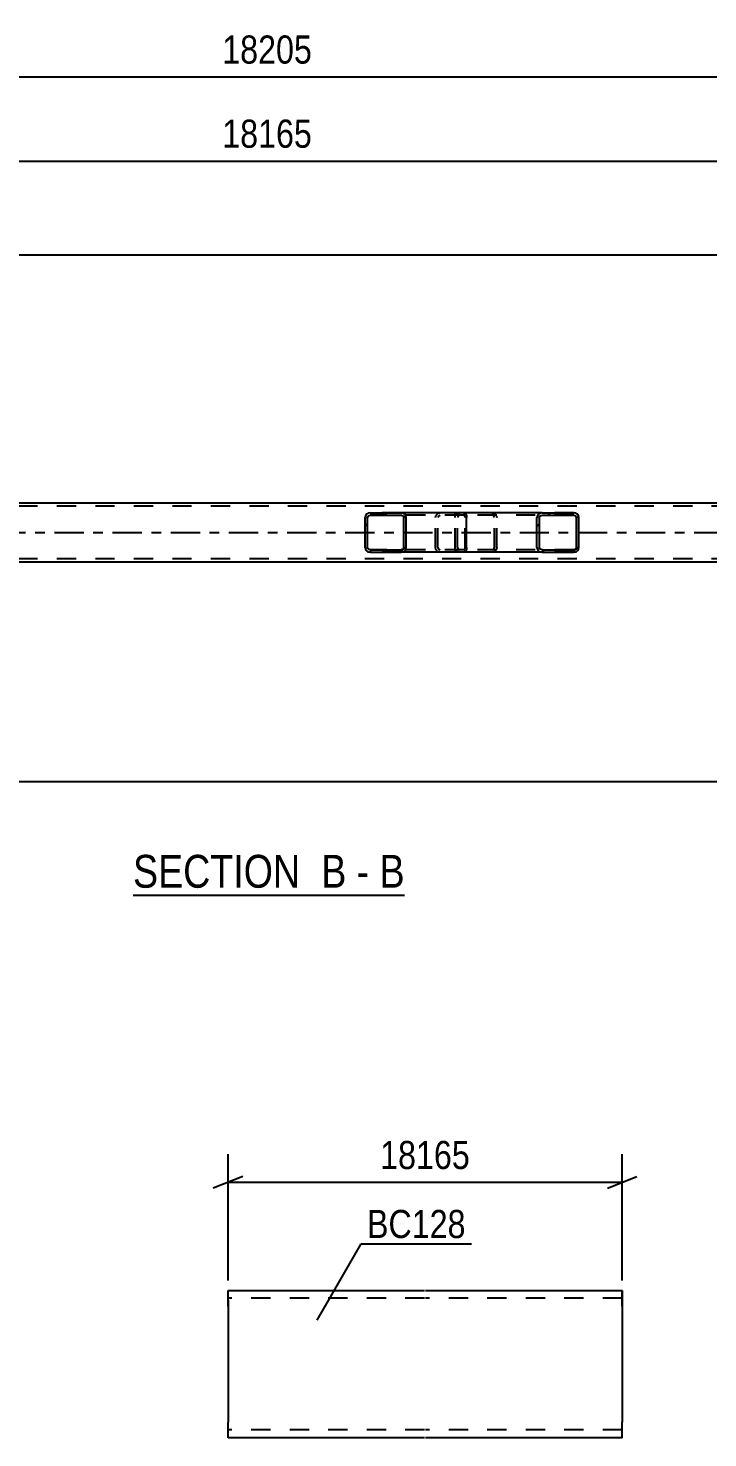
# Model space of a CAD drawing. Header units: millimetres. Extents: x 0 to 841, y 0 to 594.
# Drawn here: x 383.2 to 452.4, y 135.7 to 279.1 of the extents above; entities that cross this region are included whole.
import ezdxf

# ---------------------------------------------------------------- set-up
doc = ezdxf.new("R2010")
doc.units = ezdxf.units.MM
doc.linetypes.add('DXK_LINE_DOT2', pattern=[3.9198, 1.9599, -1.9599])
doc.linetypes.add('DXK_LINE_DOT3', pattern=[5.9187, 2.979, -0.9799, 0.9799, -0.9799])
doc.styles.add('Arial Narrow', font='ARIALN.TTF', dxfattribs={"height": 0.2})

# ---------------------------------------------------------------- blocks, each defined once
blk = doc.blocks.new('Unknown-232924716-12 - 3540')
at = {"color": 6, "linetype": 'Continuous'}
blk.add_line((393.87, 190.92), (421.51, 190.92), dxfattribs=at)
at = {"color": 0, "linetype": 'Continuous'}
for points in [[(411.98, 191.67), (411.98, 195.17), (393.87, 195.17), (393.87, 191.67)], [(415.58, 191.67), (415.58, 195.17), (413.03, 195.17), (413.03, 191.67)], [(417.91, 191.67), (417.91, 195.17), (416.63, 195.17), (416.63, 191.67)], [(421.51, 191.67), (421.51, 195.17), (418.96, 195.17), (418.96, 191.67)]]:
    blk.add_wipeout(points, dxfattribs=at)
at = {"color": 7, "linetype": 'Continuous', "style": 'Arial Narrow'}
for s, p in [('SECTION ', (393.87, 191.67)), ('B', (413.03, 191.67)), ('B', (418.96, 191.67)), ('-', (416.63, 191.67))]:
    blk.add_text(s, height=3.34, dxfattribs=at).set_placement(p)
blk = doc.blocks.new('Part-232924716-19118 - 19117')
at = {"color": 2, "linetype": 'Continuous'}
for p, q in [((403.54, 149.09), (403.54, 150.69)), ((403.54, 150.69), (423.54, 150.69)), ((423.64, 150.69), (443.64, 150.69)), ((443.64, 150.69), (443.64, 149.09)), ((403.54, 149.09), (403.54, 137.29)), ((443.64, 149.09), (443.64, 137.29)), ((403.54, 135.81), (403.54, 137.29)), ((443.64, 135.69), (443.64, 137.29)), ((403.54, 135.69), (403.54, 135.81)), ((423.54, 135.69), (403.54, 135.69)), ((443.64, 135.69), (423.64, 135.69))]:
    blk.add_line(p, q, dxfattribs=at)
at = {"color": 7, "linetype": 'DXK_LINE_DOT2'}
for p, q in [((423.54, 149.89), (403.54, 149.89)), ((403.54, 149.7), (403.54, 149.09)), ((443.64, 149.89), (423.64, 149.89)), ((443.64, 149.09), (443.64, 150.57)), ((403.54, 136.49), (403.54, 136.55)), ((423.54, 136.49), (403.54, 136.49)), ((443.64, 136.49), (423.64, 136.49)), ((443.64, 136.55), (443.64, 137.29)), ((443.64, 136.49), (443.64, 136.55)), ((443.64, 136.49), (443.64, 136.55)), ((403.54, 135.69), (403.54, 135.81)), ((443.64, 135.69), (443.64, 135.81))]:
    blk.add_line(p, q, dxfattribs=at)
blk = doc.blocks.new('Part-232924716-3633 - 3540')
at = {"linetype": 'Continuous'}
h = blk.add_hatch(dxfattribs=at)
h.set_pattern_fill('', scale=0.7, style=0, pattern_type=0)
h.set_pattern_definition([(45, (439.202, 229.5111), (-1.57154, 1.57154), [])])
h.paths.add_polyline_path([(439.24, 229.33), (439.2, 229.51), (439.09, 229.67), (438.93, 229.77), (438.73, 229.81), (435.5, 229.81), (435.3, 229.77), (435.13, 229.67), (435.02, 229.51), (434.98, 229.33), (434.98, 226.29), (435.02, 226.1), (435.13, 225.95), (435.3, 225.84), (435.5, 225.81), (438.73, 225.81), (438.93, 225.84), (439.09, 225.95), (439.2, 226.1), (439.24, 226.29)])
h.paths.add_polyline_path([(438.97, 226.2), (438.91, 226.12), (438.83, 226.07), (438.73, 226.05), (435.5, 226.05), (435.4, 226.07), (435.31, 226.12), (435.26, 226.2), (435.24, 226.29), (435.24, 229.33), (435.26, 229.42), (435.31, 229.5), (435.4, 229.55), (435.5, 229.57), (438.73, 229.57), (438.83, 229.55), (438.91, 229.5), (438.97, 229.42), (438.99, 229.33), (438.99, 226.29)])
at = {"color": 7, "linetype": 'DXK_LINE_DOT2'}
for p, q in [((426.64, 229.33), (426.67, 229.51)), ((426.95, 229.77), (427.15, 229.81)), ((427.05, 229.55), (426.97, 229.5)), ((427.15, 229.57), (427.05, 229.55)), ((427.55, 229.81), (427.15, 229.81)), ((438.73, 229.57), (427.15, 229.57)), ((430.38, 229.81), (430.58, 229.77)), ((430.48, 229.55), (430.38, 229.57)), ((430.56, 229.5), (430.48, 229.55)), ((430.85, 229.51), (430.89, 229.33)), ((438.73, 229.81), (435.5, 229.81)), ((426.64, 226.29), (426.64, 229.33)), ((426.91, 229.42), (426.89, 229.33)), ((426.89, 226.29), (426.89, 229.33)), ((426.97, 229.5), (426.91, 229.42)), ((430.62, 229.42), (430.56, 229.5)), ((430.64, 229.33), (430.62, 229.42)), ((430.64, 226.29), (430.64, 229.33)), ((430.89, 226.29), (430.89, 229.33)), ((426.67, 226.1), (426.64, 226.29)), ((426.89, 226.29), (426.91, 226.2)), ((426.91, 226.2), (426.97, 226.12)), ((427.15, 225.81), (426.95, 225.84)), ((426.97, 226.12), (427.05, 226.07)), ((427.05, 226.07), (427.15, 226.05)), ((438.73, 226.05), (427.15, 226.05)), ((427.55, 225.81), (427.15, 225.81)), ((430.38, 226.05), (430.48, 226.07)), ((430.58, 225.84), (430.38, 225.81)), ((430.48, 226.07), (430.56, 226.12)), ((430.56, 226.12), (430.62, 226.2)), ((430.62, 226.2), (430.64, 226.29)), ((430.89, 226.29), (430.85, 226.1)), ((438.73, 225.81), (435.5, 225.81))]:
    blk.add_line(p, q, dxfattribs=at)
at = {"color": 2, "linetype": 'Continuous'}
for p, q in [((435.5, 229.81), (427.55, 229.81)), ((435.02, 229.51), (434.98, 229.33)), ((435.5, 229.81), (435.3, 229.77)), ((435.31, 229.5), (435.4, 229.55)), ((435.4, 229.55), (435.5, 229.57)), ((435.5, 229.81), (438.73, 229.81)), ((435.5, 229.57), (438.73, 229.57)), ((438.93, 229.77), (438.73, 229.81)), ((438.73, 229.57), (438.83, 229.55)), ((438.83, 229.55), (438.91, 229.5)), ((439.24, 229.33), (439.2, 229.51)), ((434.98, 226.29), (434.98, 229.33)), ((435.24, 229.33), (435.26, 229.42)), ((435.24, 226.29), (435.24, 229.33)), ((435.26, 229.42), (435.31, 229.5)), ((438.91, 229.5), (438.97, 229.42)), ((438.97, 229.42), (438.99, 229.33)), ((438.99, 226.29), (438.99, 229.33)), ((439.24, 226.29), (439.24, 229.33)), ((435.5, 225.81), (427.55, 225.81)), ((434.98, 226.29), (435.02, 226.1)), ((435.26, 226.2), (435.24, 226.29)), ((435.31, 226.12), (435.26, 226.2)), ((435.3, 225.84), (435.5, 225.81)), ((435.4, 226.07), (435.31, 226.12)), ((435.5, 226.05), (435.4, 226.07)), ((435.5, 226.05), (438.73, 226.05)), ((435.5, 225.81), (438.73, 225.81)), ((438.83, 226.07), (438.73, 226.05)), ((438.73, 225.81), (438.93, 225.84)), ((438.91, 226.12), (438.83, 226.07)), ((438.97, 226.2), (438.91, 226.12)), ((438.99, 226.29), (438.97, 226.2)), ((439.2, 226.1), (439.24, 226.29))]:
    blk.add_line(p, q, dxfattribs=at)
at = {"color": 7, "linetype": 'DXK_LINE_DOT2'}
for centre, start, end in [((427.13, 229.31), 110.7583, 155.68), ((430.4, 229.31), 24.32, 69.2417), ((427.13, 226.31), 204.32, 249.2417), ((430.4, 226.31), 290.7583, 335.68)]:
    blk.add_arc(centre, 0.496, start, end, dxfattribs=at)
at = {"color": 2, "linetype": 'Continuous'}
for centre, start, end in [((435.48, 229.31), 110.7583, 155.68), ((438.75, 229.31), 24.32, 69.2417), ((435.48, 226.31), 204.32, 249.2417), ((438.75, 226.31), 290.7583, 335.68)]:
    blk.add_arc(centre, 0.496, start, end, dxfattribs=at)
blk = doc.blocks.new('Part-232924716-3634 - 3540')
at = {"color": 7, "linetype": 'DXK_LINE_DOT2'}
for p, q in [((736.94, 230.49), (78.1, 230.49)), ((736.94, 225.13), (78.1, 225.13))]:
    blk.add_line(p, q, dxfattribs=at)
at = {"color": 2, "linetype": 'Continuous'}
for p, q in [((594.94, 230.81), (345.53, 230.81)), ((594.94, 224.81), (78.1, 224.81))]:
    blk.add_line(p, q, dxfattribs=at)
at = {"color": 7, "linetype": 'DXK_LINE_DOT3'}
blk.add_line((78.1, 227.81), (736.94, 227.81), dxfattribs=at)
blk = doc.blocks.new('Part-232924716-3802 - 3540')
at = {"linetype": 'Continuous'}
h = blk.add_hatch(dxfattribs=at)
h.set_pattern_fill('', scale=0.7, style=0, pattern_type=0)
h.set_pattern_definition([(45, (421.643, 229.5111), (-1.57154, 1.57154), [])])
h.paths.add_polyline_path([(421.68, 229.33), (421.64, 229.51), (421.53, 229.67), (421.37, 229.77), (421.18, 229.81), (417.99, 229.81), (417.8, 229.77), (417.64, 229.67), (417.53, 229.51), (417.49, 229.33), (417.49, 226.29), (417.53, 226.1), (417.64, 225.95), (417.8, 225.84), (417.99, 225.81), (421.18, 225.81), (421.37, 225.84), (421.53, 225.95), (421.64, 226.1), (421.68, 226.29)])
h.paths.add_polyline_path([(421.41, 226.2), (421.36, 226.12), (421.27, 226.07), (421.18, 226.05), (417.99, 226.05), (417.9, 226.07), (417.82, 226.12), (417.76, 226.2), (417.74, 226.29), (417.74, 229.33), (417.76, 229.42), (417.82, 229.5), (417.9, 229.55), (417.99, 229.57), (421.18, 229.57), (421.27, 229.55), (421.36, 229.5), (421.41, 229.42), (421.43, 229.33), (421.43, 226.29)])
at = {"color": 2, "linetype": 'Continuous'}
for p, q in [((417.53, 229.51), (417.49, 229.33)), ((417.99, 229.81), (417.8, 229.77)), ((417.82, 229.5), (417.9, 229.55)), ((417.9, 229.55), (417.99, 229.57)), ((417.99, 229.81), (421.18, 229.81)), ((417.99, 229.57), (421.18, 229.57)), ((427.55, 229.81), (421.18, 229.81)), ((421.37, 229.77), (421.18, 229.81)), ((421.18, 229.57), (421.27, 229.55)), ((421.27, 229.55), (421.36, 229.5)), ((421.68, 229.33), (421.64, 229.51)), ((427.55, 229.81), (427.65, 229.77)), ((427.65, 229.77), (427.74, 229.67)), ((427.74, 229.67), (427.8, 229.51)), ((427.8, 229.51), (427.82, 229.33)), ((417.49, 226.29), (417.49, 229.33)), ((417.74, 229.33), (417.76, 229.42)), ((417.74, 226.29), (417.74, 229.33)), ((417.76, 229.42), (417.82, 229.5)), ((421.36, 229.5), (421.41, 229.42)), ((421.41, 229.42), (421.43, 229.33)), ((421.43, 226.29), (421.43, 229.33)), ((421.68, 226.29), (421.68, 229.33)), ((427.82, 226.29), (427.82, 229.33)), ((417.49, 226.29), (417.53, 226.1)), ((417.76, 226.2), (417.74, 226.29)), ((417.82, 226.12), (417.76, 226.2)), ((417.8, 225.84), (417.99, 225.81)), ((417.9, 226.07), (417.82, 226.12)), ((417.99, 226.05), (417.9, 226.07)), ((417.99, 226.05), (421.18, 226.05)), ((417.99, 225.81), (421.18, 225.81)), ((421.27, 226.07), (421.18, 226.05)), ((421.18, 225.81), (421.37, 225.84)), ((427.55, 225.81), (421.18, 225.81)), ((421.36, 226.12), (421.27, 226.07)), ((421.41, 226.2), (421.36, 226.12)), ((421.43, 226.29), (421.41, 226.2)), ((421.64, 226.1), (421.68, 226.29)), ((427.65, 225.84), (427.55, 225.81)), ((427.74, 225.95), (427.65, 225.84)), ((427.8, 226.1), (427.74, 225.95)), ((427.82, 226.29), (427.8, 226.1))]:
    blk.add_line(p, q, dxfattribs=at)
at = {"color": 7, "linetype": 'DXK_LINE_DOT2'}
for p, q in [((421.18, 229.81), (417.99, 229.81)), ((427.55, 229.57), (417.99, 229.57)), ((424.64, 229.33), (424.68, 229.51)), ((424.95, 229.77), (425.14, 229.81)), ((424.97, 229.5), (424.99, 229.51)), ((424.99, 229.51), (425.05, 229.55)), ((425.05, 229.55), (425.14, 229.57)), ((426.64, 229.57), (426.64, 229.81)), ((427.6, 229.55), (427.55, 229.57)), ((427.64, 229.5), (427.6, 229.55)), ((424.64, 226.29), (424.64, 229.33)), ((424.91, 229.42), (424.89, 229.33)), ((424.89, 226.29), (424.89, 229.33)), ((424.97, 229.5), (424.91, 229.42)), ((427.67, 229.42), (427.64, 229.5)), ((427.68, 229.33), (427.67, 229.42)), ((427.68, 226.29), (427.68, 229.33)), ((427.55, 226.05), (417.99, 226.05)), ((421.18, 225.81), (417.99, 225.81)), ((424.68, 226.1), (424.64, 226.29)), ((424.89, 226.29), (424.91, 226.2)), ((424.91, 226.2), (424.97, 226.12)), ((425.14, 225.81), (424.95, 225.84)), ((424.97, 226.12), (425.05, 226.07)), ((425.05, 226.07), (425.14, 226.05)), ((426.64, 225.81), (426.64, 226.05)), ((427.55, 226.05), (427.6, 226.07)), ((427.6, 226.07), (427.64, 226.12)), ((427.64, 226.12), (427.67, 226.2)), ((427.67, 226.2), (427.68, 226.29))]:
    blk.add_line(p, q, dxfattribs=at)
at = {"color": 2, "linetype": 'Continuous'}
for centre, start, end in [((417.98, 229.31), 111.1941, 156.1506), ((421.19, 229.31), 23.8494, 68.8059), ((417.98, 226.3), 203.8494, 248.8059), ((421.19, 226.3), 291.1941, 336.1506)]:
    blk.add_arc(centre, 0.492, start, end, dxfattribs=at)
at = {"color": 7, "linetype": 'DXK_LINE_DOT2'}
for centre, start, end in [((425.13, 229.31), 111.1941, 156.1506), ((425.13, 226.3), 203.8494, 248.8059)]:
    blk.add_arc(centre, 0.492, start, end, dxfattribs=at)
blk = doc.blocks.new('StraightDimension-232924716-19346 - 19117')
at = {"color": 7, "linetype": 'Continuous'}
for p, q in [((403.54, 151.69), (403.54, 164.54)), ((443.64, 151.69), (443.64, 164.54)), ((405.04, 162.29), (402.04, 161.09)), ((442.14, 161.09), (445.14, 162.29)), ((403.54, 161.69), (443.64, 161.69))]:
    blk.add_line(p, q, dxfattribs=at)
at = {"color": 0}
blk.add_wipeout([(428.76, 162.44), (428.76, 166.64), (418.42, 166.64), (418.42, 162.44)], dxfattribs=at)
at = {"color": 3, "style": 'Arial Narrow'}
blk.add_text('18165', height=2.863, dxfattribs=at).set_placement((419.02, 163.04))
blk = doc.blocks.new('StraightDimension-232924716-3874 - 3540')
at = {"color": 7, "linetype": 'Continuous'}
blk.add_line((340.33, 256.07), (595.74, 256.07), dxfattribs=at)
blk = doc.blocks.new('StraightDimension-232924716-3973 - 3540')
at = {"color": 7, "linetype": 'Continuous'}
blk.add_line((66, 265.62), (749.04, 265.62), dxfattribs=at)
at = {"color": 0}
blk.add_wipeout([(412.69, 266.37), (412.69, 270.57), (402.35, 270.57), (402.35, 266.37)], dxfattribs=at)
at = {"color": 3, "style": 'Arial Narrow'}
blk.add_text('18165', height=2.863, dxfattribs=at).set_placement((402.95, 266.97))
blk = doc.blocks.new('StraightDimension-232924716-3889 - 3540')
at = {"color": 7, "linetype": 'Continuous'}
blk.add_line((65.2, 274.18), (749.84, 274.18), dxfattribs=at)
at = {"color": 0}
blk.add_wipeout([(412.69, 274.93), (412.69, 279.13), (402.35, 279.13), (402.35, 274.93)], dxfattribs=at)
at = {"color": 3, "style": 'Arial Narrow'}
blk.add_text('18205', height=2.863, dxfattribs=at).set_placement((402.95, 275.53))
blk = doc.blocks.new('StraightDimension-232924716-3927 - 3540')
at = {"color": 7, "linetype": 'Continuous'}
blk.add_line((340.33, 202.48), (595.74, 202.48), dxfattribs=at)
blk = doc.blocks.new('Mark-232924716-19392 - 19117')
at = {"color": 0}
blk.add_wipeout([(427.73, 156.02), (427.73, 159.02), (417.68, 159.02), (417.68, 156.02)], dxfattribs=at)
blk.add_wipeout([(427.73, 156.02), (427.73, 159.02), (417.68, 159.02), (417.68, 156.02)], dxfattribs=at)
at = {"color": 30, "linetype": 'Continuous'}
for p, q in [((412.61, 147.67), (417.08, 155.42)), ((417.08, 155.42), (428.33, 155.42))]:
    blk.add_line(p, q, dxfattribs=at)
at = {"color": 3, "style": 'Arial Narrow'}
blk.add_text('BC128', height=2.863, dxfattribs=at).set_placement((417.68, 156.02))

msp = doc.modelspace()

# ---------------------------------------------------------------- block references
for name in ['StraightDimension-232924716-3874 - 3540', 'Part-232924716-3634 - 3540', 'Part-232924716-3802 - 3540', 'Part-232924716-3633 - 3540', 'Unknown-232924716-12 - 3540', 'StraightDimension-232924716-19346 - 19117', 'Part-232924716-19118 - 19117']:
    msp.add_blockref(name, (0, 0))

# ---------------------------------------------------------------- next in the draw order: block references
for name in ['StraightDimension-232924716-3973 - 3540', 'StraightDimension-232924716-3927 - 3540', 'Mark-232924716-19392 - 19117']:
    msp.add_blockref(name, (0, 0))

# ---------------------------------------------------------------- next in the draw order: block references
msp.add_blockref('StraightDimension-232924716-3889 - 3540', (0, 0))

doc.saveas('drawing.dxf')
